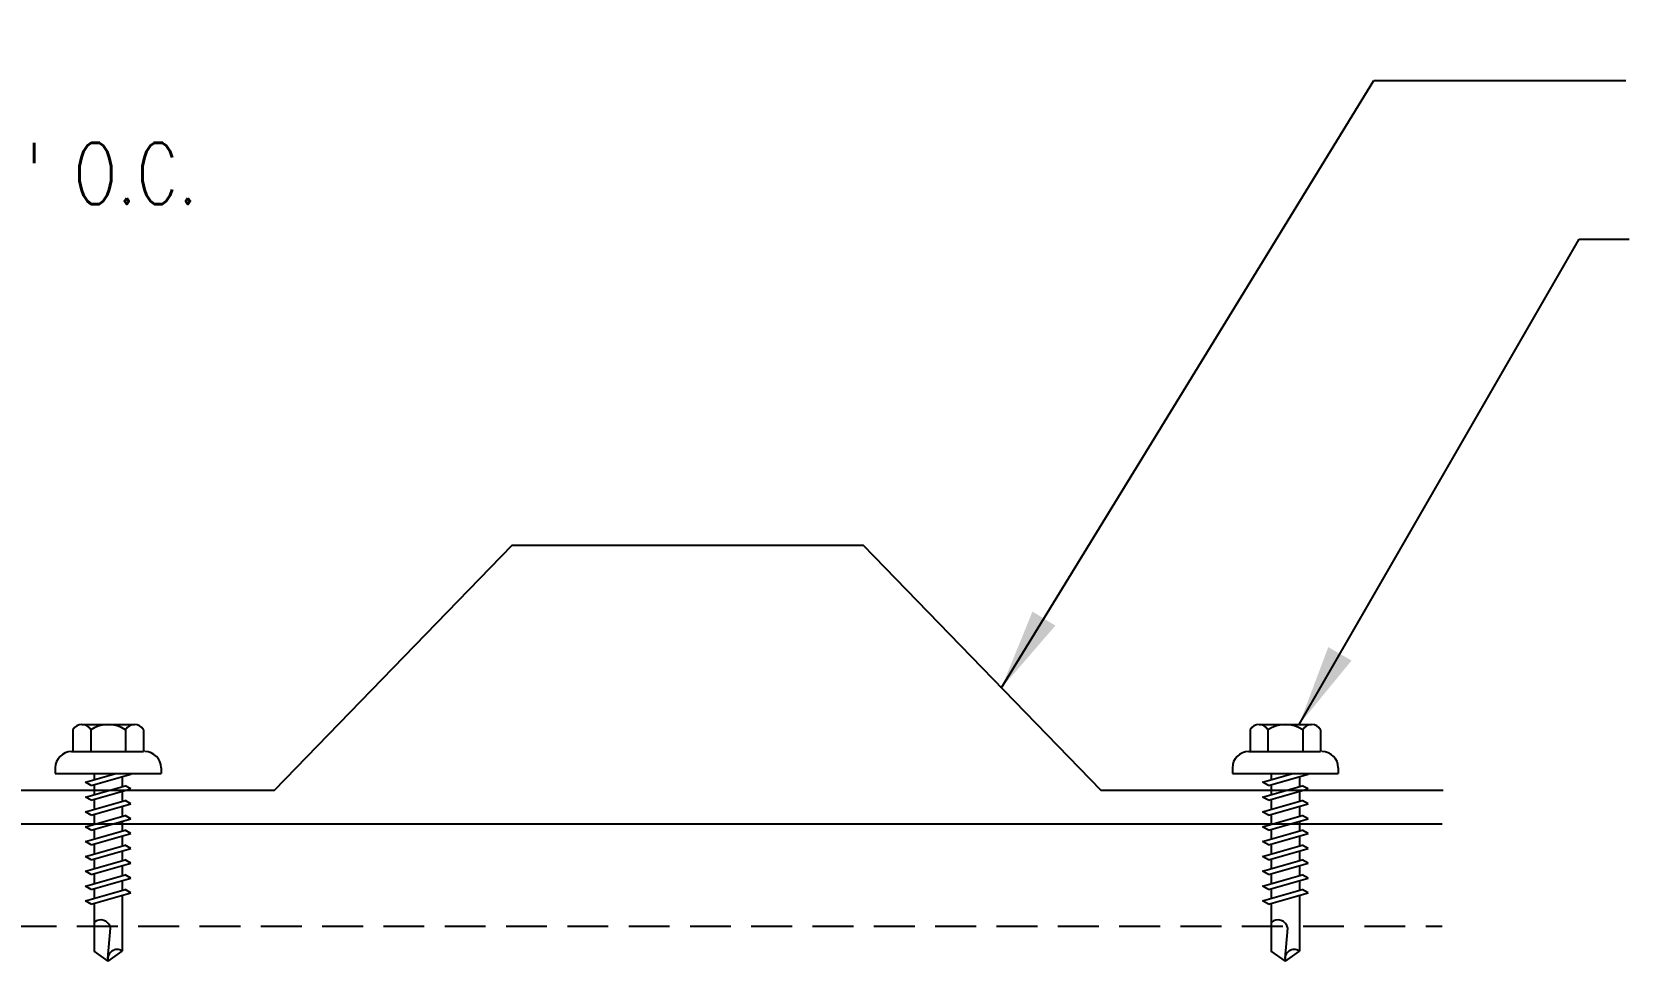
# Model space of a CAD drawing. Header units: inches. Extents: x -33163 to 19162, y -8858 to 30669.
# Drawn here: x -17111.87 to -17102.1, y 18184.89 to 18190.58 of the extents above; entities that cross this region are included whole.
import ezdxf

# ---------------------------------------------------------------- set-up
doc = ezdxf.new("R2010")
doc.units = ezdxf.units.IN
doc.linetypes.add('DASHED', pattern=[0.75, 0.5, -0.25])
doc.layers.get('0').update_dxf_attribs({"color": 9, "lineweight": 0})
for name, color, linetype in [('FASTENER', 9, 'Continuous'), ('PANEL-S', 11, 'Continuous'), ('STLA', 12, 'Continuous'), ('TEXT', 7, 'Continuous')]:
    doc.layers.add(name, color=color, linetype=linetype)
doc.styles.add('TEXT', font='SIMPLEX.shx', dxfattribs={"width": 0.75, "height": 0.375})
doc.styles.add('TEXT1', font='ROMANS.shx', dxfattribs={"width": 0.75, "height": 0.375})
doc.dimstyles.new('DETAIL$7', dxfattribs={"dimscale": 4, "dimtxt": 0.375, "dimasz": 0.125, "dimexe": 0.0625, "dimexo": 0.0625, "dimgap": 0.0625, "dimtad": 1, "dimdec": 4, "dimzin": 3, "dimdsep": 46, "dimlunit": 4, "dimtxsty": 'TEXT', "dimblk": 'ARCHTICK', "dimcen": 0.0625, "dimclrd": 7, "dimclre": 7, "dimclrt": 2, "dimadec": 0, "dimazin": 0, "dimtfac": 0.6, "dimtdec": 4, "dimtmove": 0, "dimatfit": 3, "dimfxl": 1, "dimfrac": 2, "dimtolj": 1, "dimtzin": 0, "dimarcsym": 0})

# ---------------------------------------------------------------- blocks, each defined once
blk = doc.blocks.new('fz2')
at = {"layer": 'FASTENER'}
for p, q in [((-0.2154, 0.3051), (-0.2154, 0.1712)), ((-0.161, 0.3366), (0.161, 0.3366)), ((-0.1065, 0.3051), (-0.1065, 0.1712)), ((0.1065, 0.3051), (0.1065, 0.1712)), ((0.2154, 0.3051), (0.2154, 0.1712)), ((-0.224, 0.1712), (0.2154, 0.1712)), ((-0.324, 0.0712), (-0.324, 0.0369)), ((-0.324, 0.0369), (0.324, 0.0369)), ((-0.1392, -0.016), (0.0458, 0.0369)), ((-0.1035, -0.0361), (0.1392, 0.0333)), ((-0.0863, 0.0369), (0.0863, 0.0369)), ((-0.0863, 0.0369), (-0.0863, -0.0008)), ((0.0863, 0.0369), (0.1328, 0.0369)), ((0.0863, 0.0181), (0.0863, -0.0425)), ((0.1392, 0.0333), (0.1328, 0.0369)), ((0.324, 0.0712), (0.324, 0.0369)), ((-0.1035, -0.0361), (-0.1392, -0.016)), ((-0.1392, -0.1069), (0.1035, -0.0375)), ((-0.1035, -0.127), (0.1392, -0.0576)), ((-0.0863, -0.0311), (-0.0863, -0.0917)), ((0.0863, -0.0728), (0.0863, -0.1334)), ((0.1392, -0.0576), (0.1035, -0.0375)), ((-0.1035, -0.127), (-0.1392, -0.1069)), ((-0.1392, -0.1977), (0.1035, -0.1284)), ((-0.1035, -0.2178), (0.1392, -0.1485)), ((-0.0863, -0.122), (-0.0863, -0.1826)), ((0.0863, -0.1636), (0.0863, -0.2243)), ((0.1392, -0.1485), (0.1035, -0.1284)), ((-0.1035, -0.2178), (-0.1392, -0.1977)), ((-0.1392, -0.2886), (0.1035, -0.2193)), ((-0.1035, -0.3087), (-0.1392, -0.2886)), ((-0.1035, -0.3087), (0.1392, -0.2394)), ((-0.0863, -0.2129), (-0.0863, -0.2735)), ((0.0863, -0.2545), (0.0863, -0.3152)), ((0.1392, -0.2394), (0.1035, -0.2193)), ((-0.1392, -0.3795), (0.1035, -0.3102)), ((-0.1035, -0.3996), (-0.1392, -0.3795)), ((-0.1035, -0.3996), (0.1392, -0.3303)), ((-0.0863, -0.3038), (-0.0863, -0.3644)), ((0.0863, -0.3454), (0.0863, -0.4061)), ((0.1392, -0.3303), (0.1035, -0.3102)), ((-0.1392, -0.4704), (0.1035, -0.4011)), ((-0.1035, -0.4905), (-0.1392, -0.4704)), ((-0.1035, -0.4905), (0.1392, -0.4212)), ((-0.0863, -0.3947), (-0.0863, -0.4553)), ((-0.0863, -0.4856), (-0.0863, -0.5462)), ((0.0863, -0.4363), (0.0863, -0.497)), ((0.1392, -0.4212), (0.1035, -0.4011)), ((-0.1392, -0.5613), (0.1035, -0.492)), ((-0.1035, -0.5814), (-0.1392, -0.5613)), ((-0.1392, -0.6522), (0.1035, -0.5829)), ((-0.1035, -0.5814), (0.1392, -0.5121)), ((-0.0863, -0.5765), (-0.0863, -0.6371)), ((0.0863, -0.5272), (0.0863, -0.5879)), ((0.1392, -0.5121), (0.1035, -0.492)), ((0.1392, -0.603), (0.1035, -0.5829)), ((-0.1035, -0.6723), (-0.1392, -0.6522)), ((-0.1392, -0.7431), (0.1035, -0.6738)), ((-0.1035, -0.6723), (0.1392, -0.603)), ((-0.0863, -0.6674), (-0.0863, -0.728)), ((0.0863, -0.6181), (0.0863, -0.6787)), ((0.1392, -0.6939), (0.1035, -0.6738)), ((-0.1035, -0.7632), (-0.1392, -0.7431)), ((-0.1035, -0.7632), (0.1392, -0.6939)), ((-0.0863, -0.7583), (-0.0863, -1.0503)), ((0.0863, -0.709), (0.0863, -1.0503)), ((-0.0019, -1.0955), (0.0143, -0.9088)), ((0, -1.1111), (-0.0863, -1.0503)), ((0, -1.1111), (0.0863, -1.0503))]:
    blk.add_line(p, q, dxfattribs=at)
for centre, radius, start, end in [((-0.161, 0.2738), 0.0628, 29.87542, 150.12458), ((0, 0.141), 0.1956, 56.99743, 123.00257), ((0.161, 0.2738), 0.0628, 29.87542, 150.12458), ((-0.224, 0.0712), 0.1, 90, 180), ((0.224, 0.0712), 0.1, 0, 90), ((-0.046, -0.9207), 0.0615, 11.14455, 130.906), ((0.0544, -1.0967), 0.0563, 55.45845, 194.84539)]:
    blk.add_arc(centre, radius, start, end, dxfattribs=at)
blk = doc.blocks.new('FD-F4')
at = {"layer": 'TEXT', "style": 'TEXT1', "width": 0.75}
for s, p in [('1/4-14 x 7/8 LONG-LIFE LAPTEK', (0.0047, -0.0408)), ('W/WASHER [FASTENER #4]', (0.0047, -0.1926))]:
    blk.add_text(s, height=0.09375, dxfattribs=at).set_placement(p)
blk.add_attdef('(QUANTITY)', (1.4847, -0.1926), '', height=0.0938, dxfattribs=at)
blk = doc.blocks.new('_ArchTick')
at = {"color": 0, "linetype": 'ByBlock', "const_width": 0.15}
blk.add_lwpolyline([(-0.5, -0.5), (0.5, 0.5)], dxfattribs=at)

msp = doc.modelspace()

# ---------------------------------------------------------------- linework, layer by layer
at = {"layer": 'PANEL-S'}
msp.add_lwpolyline([(-17123.69581, 18186.9176), (-17123.33446, 18187.43366), (-17121.18846, 18187.43366), (-17119.73446, 18185.93366), (-17117.58846, 18185.93366), (-17116.13446, 18187.43366), (-17113.98846, 18187.43366), (-17112.53446, 18185.93366), (-17110.38846, 18185.93366), (-17108.93446, 18187.43366), (-17106.78846, 18187.43366), (-17105.33446, 18185.93366), (-17103.24089, 18185.93366)], dxfattribs=at)
at = {"layer": 'STLA'}
msp.add_line((-17124.72204, 18185.72733), (-17103.2472, 18185.72733), dxfattribs=at)
at = {"layer": 'STLA', "linetype": 'DASHED', "ltscale": 0.5}
msp.add_line((-17124.72204, 18185.10233), (-17103.2472, 18185.10233), dxfattribs=at)

# ---------------------------------------------------------------- block references
at = {"layer": 'FASTENER'}
for p in [(-17111.40569, 18185.99925), (-17104.20569, 18185.99925)]:
    msp.add_blockref('fz2', p, dxfattribs=at)
at = {"layer": 'TEXT', "xscale": 4, "yscale": 4, "zscale": 4}
msp.add_blockref('FD-F4', (-17118.94326, 18190.29276), dxfattribs=at).add_auto_attribs({'(QUANTITY)': '@ 12" O.C.'})

# ---------------------------------------------------------------- leaders
at = {"layer": 'TEXT'}
for points in [[(-17105.94339, 18186.55823), (-17103.6648, 18190.27917), (-17102.12407, 18190.27917)], [(-17104.12164, 18186.33582), (-17102.40866, 18189.30714), (-17102.10336, 18189.30714)]]:
    msp.add_leader(points, dimstyle='DETAIL$7', dxfattribs=at)

doc.saveas('drawing.dxf')
